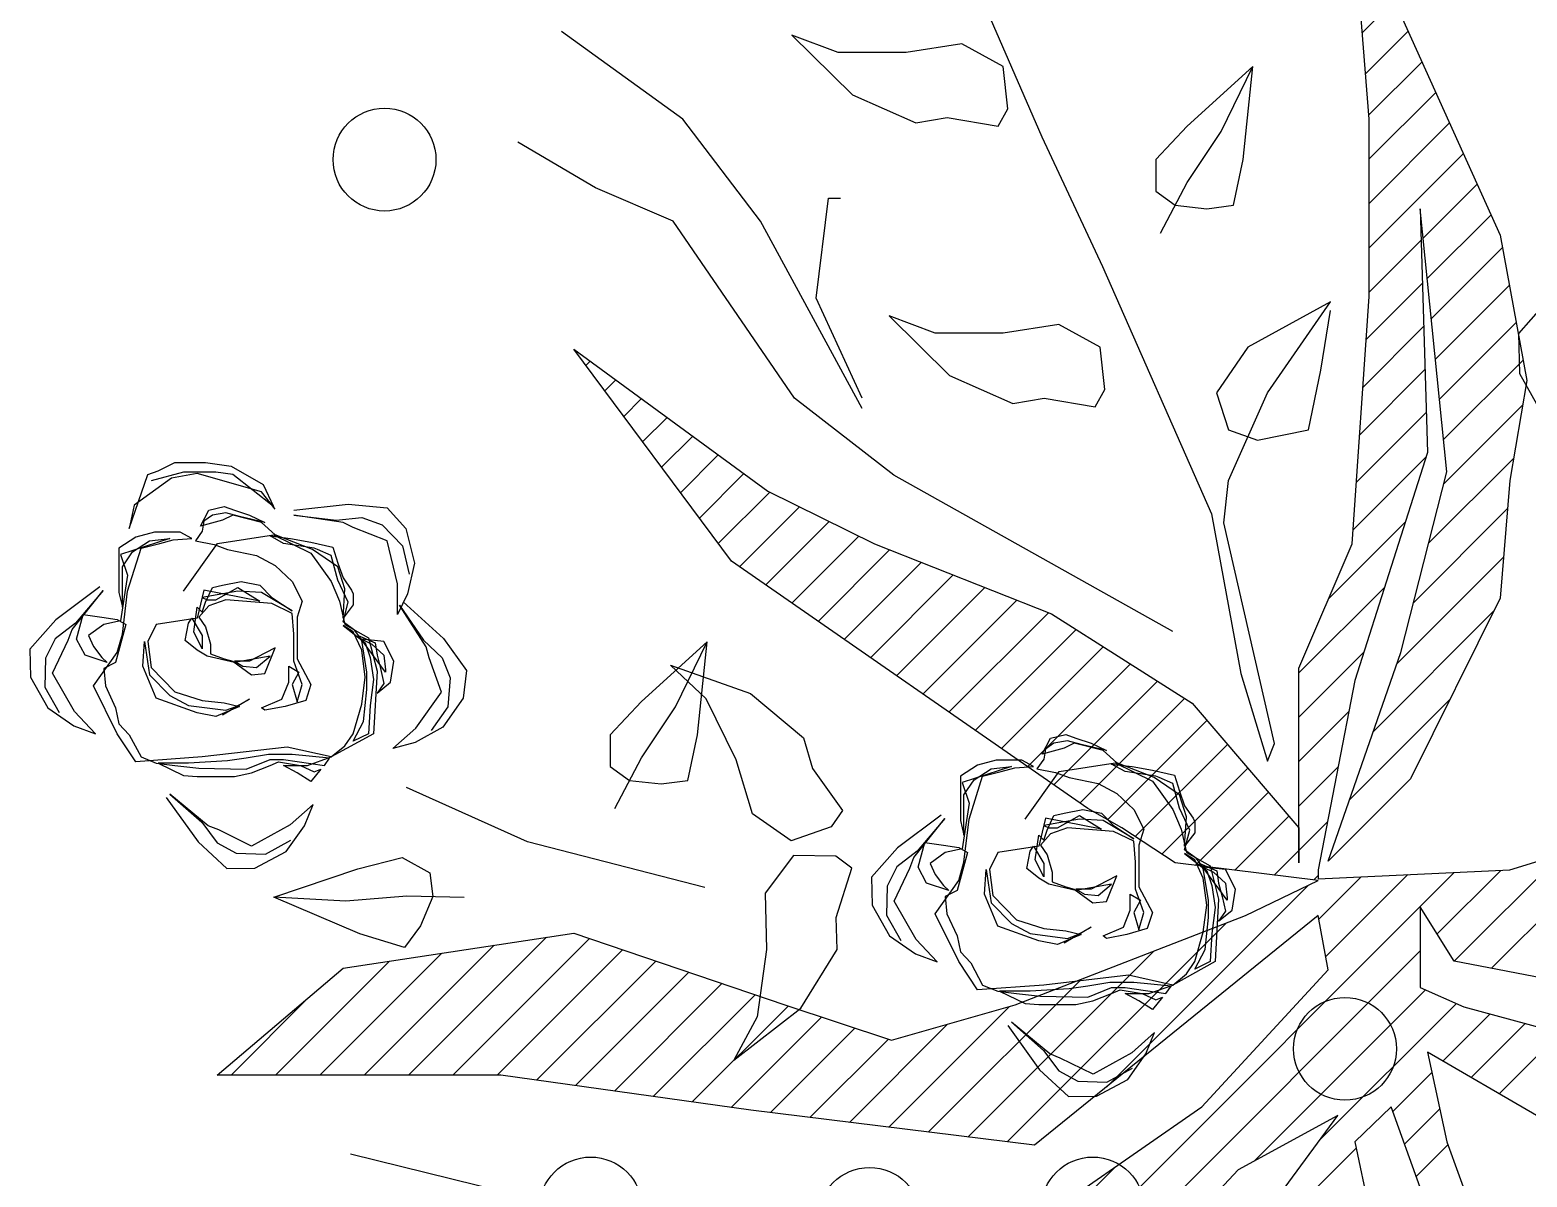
# Model space of a CAD drawing. Header units: inches. Extents: x 2744 to 7136, y -4349 to -2068.
# Drawn here: x 5523.02 to 5531.55, y -4165.97 to -4159.43 of the extents above; entities that cross this region are included whole.
import ezdxf

# ---------------------------------------------------------------- set-up
doc = ezdxf.new("R2010")
doc.units = ezdxf.units.IN
doc.header["$MEASUREMENT"] = 0
doc.layers.add('TREE', color=3, linetype='Continuous')

# ---------------------------------------------------------------- blocks, each defined once
blk = doc.blocks.new('06')
at = {"layer": 'TREE', "color": 97, "true_color": 0x446a2a}
for p, q in [((399.45407, 40.74901), (399.49671, 40.65445)), ((399.45896, 40.68783), (399.45407, 40.74901)), ((399.34221, 40.73435), (399.36458, 40.68277)), ((399.45697, 40.71275), (399.46624, 40.72202)), ((399.26112, 40.68783), (399.22617, 40.71311)), ((399.29258, 40.7121), (399.31006, 40.69491)), ((399.30586, 40.70704), (399.29258, 40.7121)), ((399.45791, 40.70091), (399.47021, 40.71321)), ((399.32544, 40.70704), (399.30586, 40.70704)), ((399.34151, 40.70957), (399.32544, 40.70704)), ((399.3534, 40.703), (399.34151, 40.70957)), ((399.3548, 40.69086), (399.3534, 40.703)), ((399.4254, 40.703), (399.40653, 40.6858)), ((399.41632, 40.68429), (399.4254, 40.703)), ((399.42261, 40.6762), (399.4254, 40.703)), ((399.45886, 40.68907), (399.47419, 40.70439)), ((399.31006, 40.69491), (399.32823, 40.68682)), ((399.45896, 40.67638), (399.47816, 40.69558)), ((399.352, 40.6858), (399.3548, 40.69086)), ((399.28349, 40.6585), (399.26112, 40.68783)), ((399.32823, 40.68682), (399.33732, 40.68833)), ((399.33732, 40.68833), (399.352, 40.6858)), ((399.40653, 40.6858), (399.39744, 40.6762)), ((399.40653, 40.66962), (399.41632, 40.68429)), ((399.45896, 40.63676), (399.45896, 40.68783)), ((399.45896, 40.66359), (399.48214, 40.68677)), ((399.23595, 40.66811), (399.21358, 40.68125)), ((399.36458, 40.68277), (399.38206, 40.64535)), ((399.39744, 40.6762), (399.39744, 40.6671)), ((399.41981, 40.66305), (399.42261, 40.6762)), ((399.45896, 40.6508), (399.48611, 40.67795)), ((399.25832, 40.6585), (399.23595, 40.66811)), ((399.39744, 40.6671), (399.40303, 40.66305)), ((399.39884, 40.65496), (399.40653, 40.66962)), ((399.4745, 40.65355), (399.49009, 40.66914)), ((399.29957, 40.63625), (399.30307, 40.66507)), ((399.30307, 40.66507), (399.30656, 40.66507)), ((399.40303, 40.66305), (399.41212, 40.66204)), ((399.41212, 40.66204), (399.41981, 40.66305)), ((399.29328, 40.60743), (399.25832, 40.6585)), ((399.31285, 40.6044), (399.28349, 40.6585)), ((399.47364, 40.66204), (399.47574, 40.59176)), ((399.48133, 40.58619), (399.47364, 40.66204)), ((399.47568, 40.64194), (399.49406, 40.66032)), ((399.45896, 40.63801), (399.47391, 40.65296)), ((399.47686, 40.63033), (399.49737, 40.65084)), ((399.38206, 40.64535), (399.41352, 40.57406)), ((399.45407, 40.56546), (399.45896, 40.63676)), ((399.45811, 40.62437), (399.47428, 40.64054)), ((399.47803, 40.61871), (399.49935, 40.64003)), ((399.31285, 40.60743), (399.29957, 40.63625)), ((399.44777, 40.63524), (399.42401, 40.62209)), ((399.4296, 40.60895), (399.44777, 40.63524)), ((399.44498, 40.61552), (399.44777, 40.63271)), ((399.32054, 40.63119), (399.33802, 40.614)), ((399.33382, 40.62614), (399.32054, 40.63119)), ((399.36948, 40.62867), (399.3534, 40.62614)), ((399.38136, 40.62209), (399.36948, 40.62867)), ((399.45717, 40.61064), (399.47465, 40.62812)), ((399.47921, 40.6071), (399.50133, 40.62922)), ((399.3534, 40.62614), (399.33382, 40.62614)), ((399.22966, 40.62159), (399.28559, 40.58063)), ((399.2751, 40.56041), (399.22966, 40.62159)), ((399.38276, 40.60996), (399.38136, 40.62209)), ((399.42401, 40.62209), (399.41492, 40.60895)), ((399.23318, 40.61686), (399.23442, 40.6181)), ((399.44148, 40.59833), (399.44498, 40.61552)), ((399.45622, 40.5969), (399.47502, 40.6157)), ((399.48039, 40.59549), (399.50331, 40.61841)), ((399.23863, 40.60952), (399.24181, 40.61269)), ((399.33802, 40.614), (399.3562, 40.60591)), ((399.24408, 40.60218), (399.24919, 40.60729)), ((399.32194, 40.58518), (399.29328, 40.60743)), ((399.3562, 40.60591), (399.36528, 40.60743)), ((399.36528, 40.60743), (399.37996, 40.6049)), ((399.37996, 40.6049), (399.38276, 40.60996)), ((399.41492, 40.60895), (399.41841, 40.59833)), ((399.41841, 40.58366), (399.4296, 40.60895)), ((399.45528, 40.58317), (399.47539, 40.60328)), ((399.48046, 40.58277), (399.50322, 40.60553)), ((399.24953, 40.59484), (399.25657, 40.60188)), ((399.41841, 40.59833), (399.4268, 40.59529)), ((399.4268, 40.59529), (399.44148, 40.59833)), ((399.25498, 40.5875), (399.26395, 40.59647)), ((399.26043, 40.58016), (399.27134, 40.59107)), ((399.45434, 40.56944), (399.47531, 40.59041)), ((399.47574, 40.59176), (399.45477, 40.52602)), ((399.47608, 40.5656), (399.5006, 40.59013)), ((399.26588, 40.57282), (399.27872, 40.58566)), ((399.40233, 40.54018), (399.32194, 40.58518)), ((399.46805, 40.53411), (399.48133, 40.58619)), ((399.28559, 40.58063), (399.31635, 40.56546)), ((399.41701, 40.57153), (399.41841, 40.58366)), ((399.27133, 40.56548), (399.28618, 40.58034)), ((399.27743, 40.55879), (399.29475, 40.57611)), ((399.41352, 40.57406), (399.42191, 40.52804)), ((399.4717, 40.54843), (399.49884, 40.57557)), ((399.28498, 40.55355), (399.30331, 40.57189)), ((399.29253, 40.54831), (399.31188, 40.56767)), ((399.4317, 40.50782), (399.41701, 40.57153)), ((399.44726, 40.54957), (399.46932, 40.57163)), ((399.30008, 40.54308), (399.32073, 40.56373)), ((399.31635, 40.56546), (399.36738, 40.54524)), ((399.43869, 40.52956), (399.45407, 40.56546)), ((399.37787, 40.48911), (399.2751, 40.56041)), ((399.30763, 40.53784), (399.32989, 40.5601)), ((399.46691, 40.53086), (399.49769, 40.56163)), ((399.31518, 40.5326), (399.33905, 40.55647)), ((399.32273, 40.52736), (399.34821, 40.55284)), ((399.43869, 40.52821), (399.46332, 40.55285)), ((399.33028, 40.52212), (399.35737, 40.5492)), ((399.49671, 40.54979), (399.47084, 40.49771)), ((399.33783, 40.51688), (399.36653, 40.54557)), ((399.36738, 40.54524), (399.40793, 40.51945)), ((399.46007, 40.51122), (399.49481, 40.54597)), ((399.34539, 40.51164), (399.37447, 40.54073)), ((399.26811, 40.53715), (399.24924, 40.51995)), ((399.25902, 40.51844), (399.26811, 40.53715)), ((399.26531, 40.51035), (399.26811, 40.53715)), ((399.35294, 40.50641), (399.38229, 40.53576)), ((399.43869, 40.51542), (399.45733, 40.53406)), ((399.44708, 40.47394), (399.46805, 40.53411)), ((399.25753, 40.53048), (399.28063, 40.52228)), ((399.26788, 40.52075), (399.25753, 40.53048)), ((399.36049, 40.50117), (399.3901, 40.53078)), ((399.43869, 40.47344), (399.43869, 40.52956)), ((399.36804, 40.49593), (399.39792, 40.52581)), ((399.42191, 40.52804), (399.4296, 40.50276)), ((399.45477, 40.52602), (399.44428, 40.47141)), ((399.27645, 40.50314), (399.26788, 40.52075)), ((399.28063, 40.52228), (399.29586, 40.50948)), ((399.37559, 40.49069), (399.40574, 40.52084)), ((399.45323, 40.49159), (399.48219, 40.52056)), ((399.24924, 40.51995), (399.24015, 40.51035)), ((399.24924, 40.50377), (399.25902, 40.51844)), ((399.40793, 40.51945), (399.43869, 40.48355)), ((399.43869, 40.50263), (399.45303, 40.51697)), ((399.24015, 40.51035), (399.24015, 40.50125)), ((399.26252, 40.4972), (399.26531, 40.51035)), ((399.29586, 40.50948), (399.29847, 40.50064)), ((399.4296, 40.50276), (399.4317, 40.50782)), ((399.24155, 40.48911), (399.24924, 40.50377)), ((399.2812, 40.48758), (399.27645, 40.50314)), ((399.24015, 40.50125), (399.24574, 40.4972)), ((399.29847, 40.50064), (399.30716, 40.48854)), ((399.43869, 40.48984), (399.44999, 40.50114)), ((399.24574, 40.4972), (399.25483, 40.49619)), ((399.25483, 40.49619), (399.26252, 40.4972)), ((399.47084, 40.49771), (399.44708, 40.47394)), ((399.40879, 40.47273), (399.42988, 40.49383)), ((399.29231, 40.47977), (399.2812, 40.48758)), ((399.30716, 40.48854), (399.30384, 40.48382)), ((399.42018, 40.47133), (399.43578, 40.48694)), ((399.30384, 40.48382), (399.29231, 40.47977)), ((399.43869, 40.47705), (399.44695, 40.48531)), ((399.43869, 40.48355), (399.43869, 40.47344)), ((399.49421, 40.44305), (399.5331, 40.48194)), ((399.49951, 40.47141), (399.54145, 40.48456)), ((399.26741, 40.46636), (399.21638, 40.4795)), ((399.43157, 40.46994), (399.43869, 40.47705)), ((399.29298, 40.4756), (399.28487, 40.4647)), ((399.30519, 40.47535), (399.29298, 40.4756)), ((399.30983, 40.4719), (399.30519, 40.47535)), ((399.44428, 40.46838), (399.40303, 40.47344)), ((399.48348, 40.44511), (399.51448, 40.47611)), ((399.30535, 40.45769), (399.30983, 40.4719)), ((399.31794, 40.30515), (399.48347, 40.47068)), ((399.42331, 40.45827), (399.44428, 40.46838)), ((399.44296, 40.46854), (399.44428, 40.46985)), ((399.44428, 40.46889), (399.49951, 40.47141)), ((399.44428, 40.47141), (399.44428, 40.46889)), ((399.44446, 40.45725), (399.45667, 40.46945)), ((399.4464, 40.44639), (399.47007, 40.47007)), ((399.47854, 40.45295), (399.49687, 40.47129)), ((399.28487, 40.4647), (399.28521, 40.44843)), ((399.38334, 40.40892), (399.44143, 40.46701)), ((399.47364, 40.46079), (399.47364, 40.43754)), ((399.48343, 40.44512), (399.47364, 40.46079)), ((399.30563, 40.44848), (399.30535, 40.45769)), ((399.35463, 40.393), (399.41774, 40.45611)), ((399.44428, 40.45827), (399.36249, 40.39203)), ((399.44708, 40.44259), (399.44428, 40.45827)), ((399.16325, 40.4431), (399.22966, 40.45321)), ((399.18205, 40.41225), (399.22181, 40.45201)), ((399.19484, 40.41225), (399.23423, 40.45165)), ((399.22966, 40.45321), (399.29048, 40.43248)), ((399.15647, 40.41225), (399.19163, 40.44742)), ((399.16926, 40.41225), (399.20672, 40.44972)), ((399.20763, 40.41225), (399.24377, 40.4484)), ((399.28521, 40.44843), (399.28258, 40.42903)), ((399.29517, 40.43156), (399.30563, 40.44848)), ((399.33501, 40.30943), (399.47364, 40.44806)), ((399.34325, 40.39441), (399.39683, 40.44799)), ((399.1269, 40.41225), (399.16325, 40.4431)), ((399.14368, 40.41225), (399.17655, 40.44512)), ((399.21897, 40.41081), (399.25331, 40.44515)), ((399.41072, 40.40315), (399.44708, 40.44259)), ((399.53865, 40.4345), (399.48343, 40.44512)), ((399.23019, 40.40923), (399.26285, 40.4419)), ((399.2414, 40.40766), (399.27239, 40.43865)), ((399.33187, 40.39581), (399.37592, 40.43987)), ((399.13089, 40.41225), (399.15325, 40.43461)), ((399.25261, 40.40608), (399.28193, 40.4354)), ((399.42587, 40.3875), (399.47521, 40.43684)), ((399.47364, 40.43754), (399.48622, 40.43197)), ((399.26383, 40.40451), (399.29147, 40.43215)), ((399.27579, 40.41655), (399.29517, 40.43156)), ((399.29048, 40.43248), (399.32124, 40.42237)), ((399.32049, 40.39722), (399.35529, 40.43202)), ((399.44453, 40.39337), (399.48408, 40.43292)), ((399.4802, 40.41625), (399.49384, 40.42989)), ((399.48622, 40.43197), (399.52327, 40.42186)), ((399.27504, 40.40293), (399.3011, 40.42899)), ((399.28258, 40.42903), (399.27579, 40.41655)), ((399.28634, 40.40144), (399.31072, 40.42582)), ((399.30911, 40.39863), (399.33744, 40.42696)), ((399.4883, 40.41156), (399.50389, 40.42715)), ((399.29772, 40.40004), (399.32035, 40.42266)), ((399.4964, 40.40687), (399.51394, 40.42441)), ((399.47574, 40.41883), (399.48133, 40.39304)), ((399.5072, 40.40062), (399.47574, 40.41883)), ((399.20869, 40.41225), (399.1269, 40.41225)), ((399.28069, 40.40214), (399.20869, 40.41225)), ((399.46574, 40.40179), (399.47699, 40.41304)), ((399.36249, 40.39203), (399.28069, 40.40214)), ((399.37367, 40.37736), (399.41072, 40.40315)), ((399.44987, 40.40062), (399.42121, 40.38495)), ((399.42121, 40.36169), (399.44987, 40.40062)), ((399.46525, 40.40315), (399.45477, 40.39304)), ((399.47364, 40.37989), (399.46525, 40.40315)), ((399.46913, 40.39239), (399.47927, 40.40253)), ((399.41779, 40.35384), (399.45516, 40.39121)), ((399.45477, 40.39304), (399.46036, 40.36675)), ((399.47252, 40.38299), (399.48166, 40.39213)), ((399.48133, 40.39304), (399.48902, 40.3718)), ((399.21638, 40.37686), (399.16535, 40.3895)), ((399.30232, 40.30231), (399.38583, 40.38583)), ((399.42121, 40.38495), (399.38695, 40.34854))]:
    blk.add_line(p, q, dxfattribs=at)
at = {"layer": 'TREE', "color": 30, "true_color": 0xef731a}
for p, q in [((399.49671, 40.65445), (399.5044, 40.61249)), ((399.51269, 40.6382), (399.502, 40.62609)), ((399.502, 40.62609), (399.50227, 40.61456)), ((399.5044, 40.61249), (399.49951, 40.58366)), ((399.50227, 40.61456), (399.50941, 40.60184)), ((399.10152, 40.56981), (399.1069, 40.58538)), ((399.1069, 40.58538), (399.10984, 40.58645)), ((399.11718, 40.58609), (399.10788, 40.58361)), ((399.10984, 40.58645), (399.11473, 40.58892)), ((399.12109, 40.58574), (399.11375, 40.58432)), ((399.11473, 40.58892), (399.12354, 40.58892)), ((399.12648, 40.58609), (399.11718, 40.58609)), ((399.13969, 40.58043), (399.12109, 40.58574)), ((399.12354, 40.58892), (399.13088, 40.58786)), ((399.13137, 40.58538), (399.12648, 40.58609)), ((399.13088, 40.58786), (399.14018, 40.58255)), ((399.14312, 40.57618), (399.13137, 40.58538)), ((399.11375, 40.58432), (399.10299, 40.57654)), ((399.14018, 40.58255), (399.14312, 40.57618)), ((399.49951, 40.58366), (399.49671, 40.54979)), ((399.10299, 40.57654), (399.10152, 40.56981)), ((399.14361, 40.57547), (399.13969, 40.58043)), ((399.14899, 40.57512), (399.16465, 40.57689)), ((399.16465, 40.57689), (399.1759, 40.57583)), ((399.12207, 40.57052), (399.12452, 40.57512)), ((399.12844, 40.57229), (399.12207, 40.57052)), ((399.12305, 40.57193), (399.12256, 40.5691)), ((399.1255, 40.5737), (399.12305, 40.57193)), ((399.12452, 40.57512), (399.12892, 40.57618)), ((399.12941, 40.57441), (399.1255, 40.5737)), ((399.13137, 40.5737), (399.12844, 40.57229)), ((399.12892, 40.57618), (399.13186, 40.57512)), ((399.13333, 40.57335), (399.12941, 40.57441)), ((399.13969, 40.57158), (399.13137, 40.5737)), ((399.13186, 40.57512), (399.13626, 40.5737)), ((399.14067, 40.57158), (399.13333, 40.57335)), ((399.13626, 40.5737), (399.14067, 40.57158)), ((399.14899, 40.5737), (399.16122, 40.57229)), ((399.16318, 40.57158), (399.14899, 40.5737)), ((399.16122, 40.57229), (399.16856, 40.573)), ((399.16856, 40.573), (399.17443, 40.57087)), ((399.1759, 40.57583), (399.18129, 40.56981)), ((399.10886, 40.56875), (399.10348, 40.56733)), ((399.1162, 40.56875), (399.10886, 40.56875)), ((399.11963, 40.56698), (399.1162, 40.56875)), ((399.12256, 40.5691), (399.12061, 40.56627)), ((399.12697, 40.56556), (399.14312, 40.56804)), ((399.14361, 40.56804), (399.13969, 40.57158)), ((399.14214, 40.56769), (399.14801, 40.56698)), ((399.14605, 40.56556), (399.14214, 40.56769)), ((399.14312, 40.56804), (399.15388, 40.56273)), ((399.15437, 40.56379), (399.14361, 40.56804)), ((399.16612, 40.57016), (399.16318, 40.57158)), ((399.1759, 40.56627), (399.16612, 40.57016)), ((399.17443, 40.57087), (399.18031, 40.56486)), ((399.18129, 40.56981), (399.18373, 40.5599)), ((399.10348, 40.56733), (399.09858, 40.56415)), ((399.09858, 40.56415), (399.09858, 40.5599)), ((399.11327, 40.56698), (399.09907, 40.56238)), ((399.10103, 40.55176), (399.10495, 40.56415)), ((399.1025, 40.56309), (399.10739, 40.56627)), ((399.10495, 40.56415), (399.11033, 40.56556)), ((399.10739, 40.56627), (399.11327, 40.56698)), ((399.11033, 40.56556), (399.11424, 40.56662)), ((399.11424, 40.56662), (399.11963, 40.56698)), ((399.11718, 40.55176), (399.12697, 40.56556)), ((399.12061, 40.56627), (399.12599, 40.56521)), ((399.12599, 40.56521), (399.1299, 40.56379)), ((399.1299, 40.56379), (399.13822, 40.56202)), ((399.15486, 40.56415), (399.14605, 40.56556)), ((399.14801, 40.56698), (399.15388, 40.56592)), ((399.15388, 40.56592), (399.16024, 40.5645)), ((399.16171, 40.55884), (399.15437, 40.56379)), ((399.15584, 40.56379), (399.15486, 40.56415)), ((399.15975, 40.56202), (399.15584, 40.56379)), ((399.16024, 40.5645), (399.16171, 40.5599)), ((399.17884, 40.55388), (399.1759, 40.56627)), ((399.18031, 40.56486), (399.18226, 40.55671)), ((399.09858, 40.5599), (399.09858, 40.55141)), ((399.09907, 40.56238), (399.10103, 40.55636)), ((399.09956, 40.55884), (399.1025, 40.56309)), ((399.13822, 40.56202), (399.14361, 40.55919)), ((399.14361, 40.55919), (399.1485, 40.55459)), ((399.15388, 40.56273), (399.15975, 40.55459)), ((399.16171, 40.55494), (399.15975, 40.56202)), ((399.16171, 40.5599), (399.16318, 40.55565)), ((399.18373, 40.5599), (399.18177, 40.55105)), ((399.10103, 40.55636), (399.09907, 40.54326)), ((399.09956, 40.54716), (399.09956, 40.55884)), ((399.16367, 40.55247), (399.16171, 40.55884)), ((399.16465, 40.54857), (399.16171, 40.55494)), ((399.16318, 40.55565), (399.16563, 40.55211)), ((399.09304, 40.55299), (399.08041, 40.54356)), ((399.08511, 40.5407), (399.09401, 40.55195)), ((399.09401, 40.55195), (399.08606, 40.54255)), ((399.09858, 40.55141), (399.09956, 40.54716)), ((399.09956, 40.53937), (399.10103, 40.55176)), ((399.12305, 40.55211), (399.12109, 40.54397)), ((399.13284, 40.55176), (399.12256, 40.54999)), ((399.1392, 40.54893), (399.12305, 40.55211)), ((399.12354, 40.54857), (399.1255, 40.55282)), ((399.1255, 40.55282), (399.12844, 40.55353)), ((399.12648, 40.54928), (399.13284, 40.55282)), ((399.12844, 40.55353), (399.13382, 40.55459)), ((399.13284, 40.55282), (399.1392, 40.54893)), ((399.13969, 40.55141), (399.13284, 40.55176)), ((399.13382, 40.55459), (399.1392, 40.55353)), ((399.1392, 40.55353), (399.14263, 40.54999)), ((399.1485, 40.5461), (399.13969, 40.55141)), ((399.1485, 40.55459), (399.15143, 40.54893)), ((399.15975, 40.55459), (399.1622, 40.54893)), ((399.16318, 40.54397), (399.16367, 40.55247)), ((399.16563, 40.55211), (399.16612, 40.55105)), ((399.16612, 40.55105), (399.16612, 40.54787)), ((399.17884, 40.54503), (399.17884, 40.55388)), ((399.18177, 40.55105), (399.17884, 40.54503)), ((399.12012, 40.54008), (399.12109, 40.54716)), ((399.12109, 40.54716), (399.12256, 40.54574)), ((399.12452, 40.54751), (399.12158, 40.54433)), ((399.12256, 40.54999), (399.12403, 40.54928)), ((399.12256, 40.54574), (399.12354, 40.54857)), ((399.12403, 40.54928), (399.12648, 40.54928)), ((399.12941, 40.54928), (399.12452, 40.54751)), ((399.14263, 40.54822), (399.12941, 40.54928)), ((399.14263, 40.54999), (399.1485, 40.5461)), ((399.1485, 40.54539), (399.14263, 40.54822)), ((399.15143, 40.54893), (399.14997, 40.54433)), ((399.1622, 40.54893), (399.16367, 40.5422)), ((399.16318, 40.54291), (399.16465, 40.54857)), ((399.16612, 40.54787), (399.16318, 40.54397)), ((399.17941, 40.54779), (399.18641, 40.53766)), ((399.18717, 40.53572), (399.17941, 40.54779)), ((399.18048, 40.54872), (399.19213, 40.53812)), ((399.08041, 40.54356), (399.07293, 40.53509)), ((399.08606, 40.54255), (399.08022, 40.53805)), ((399.08635, 40.53796), (399.08831, 40.54503)), ((399.08831, 40.54503), (399.09369, 40.54433)), ((399.09418, 40.5422), (399.08978, 40.53902)), ((399.09369, 40.54433), (399.0981, 40.54362)), ((399.09907, 40.54326), (399.09418, 40.5422)), ((399.10054, 40.5422), (399.09761, 40.53123)), ((399.0981, 40.54362), (399.10054, 40.5422)), ((399.10935, 40.5422), (399.1069, 40.53725)), ((399.12109, 40.54397), (399.10935, 40.5422)), ((399.11767, 40.5376), (399.11865, 40.54256)), ((399.11865, 40.54256), (399.11963, 40.54397)), ((399.11963, 40.54397), (399.12256, 40.53902)), ((399.12158, 40.54433), (399.12354, 40.54149)), ((399.14899, 40.53937), (399.1485, 40.54539)), ((399.14997, 40.54433), (399.14997, 40.53229)), ((399.1666, 40.54043), (399.16318, 40.54291)), ((399.16318, 40.54185), (399.16954, 40.53689)), ((399.16612, 40.54008), (399.16318, 40.54185)), ((399.16367, 40.5422), (399.17052, 40.53831)), ((399.08022, 40.53805), (399.07739, 40.53248)), ((399.07946, 40.52812), (399.08394, 40.53765)), ((399.08394, 40.53765), (399.08511, 40.5407)), ((399.0888, 40.53335), (399.08635, 40.53796)), ((399.08978, 40.53902), (399.09124, 40.53583)), ((399.0981, 40.53406), (399.09956, 40.53937)), ((399.12109, 40.53477), (399.11767, 40.5376)), ((399.12256, 40.53512), (399.12012, 40.54008)), ((399.12256, 40.53902), (399.12256, 40.53512)), ((399.12354, 40.54149), (399.12501, 40.53654)), ((399.14899, 40.53158), (399.14899, 40.53937)), ((399.16856, 40.53477), (399.16612, 40.54008)), ((399.17541, 40.5284), (399.1666, 40.54043)), ((399.16758, 40.53902), (399.17248, 40.53689)), ((399.16856, 40.5376), (399.16758, 40.53902)), ((399.16856, 40.53796), (399.1715, 40.53654)), ((399.17492, 40.53725), (399.16856, 40.53796)), ((399.17003, 40.5284), (399.16856, 40.5376)), ((399.17052, 40.53831), (399.17297, 40.52875)), ((399.18641, 40.53766), (399.19178, 40.53261)), ((399.19213, 40.53812), (399.19875, 40.52895)), ((399.07293, 40.53509), (399.07312, 40.52702)), ((399.09516, 40.53123), (399.0888, 40.53335)), ((399.09124, 40.53583), (399.09369, 40.53265)), ((399.09124, 40.52451), (399.0981, 40.53406)), ((399.10544, 40.53017), (399.10592, 40.53725)), ((399.10592, 40.53725), (399.10739, 40.52769)), ((399.1069, 40.53725), (399.10788, 40.52981)), ((399.12403, 40.533), (399.12109, 40.53477)), ((399.12501, 40.53654), (399.12501, 40.53371)), ((399.12501, 40.53371), (399.12892, 40.53229)), ((399.14361, 40.53548), (399.13822, 40.53265)), ((399.14067, 40.52804), (399.14361, 40.53548)), ((399.16954, 40.52698), (399.16856, 40.53477)), ((399.16954, 40.53689), (399.17101, 40.53265)), ((399.1715, 40.53654), (399.17492, 40.53335)), ((399.17248, 40.53689), (399.17297, 40.53335)), ((399.17297, 40.53335), (399.17395, 40.52946)), ((399.17786, 40.53158), (399.17492, 40.53725)), ((399.17492, 40.53335), (399.17541, 40.52911)), ((399.18804, 40.53258), (399.18717, 40.53572)), ((399.07739, 40.53248), (399.07722, 40.52407)), ((399.09369, 40.53265), (399.09516, 40.53123)), ((399.09761, 40.53123), (399.09418, 40.52946)), ((399.09418, 40.52946), (399.09467, 40.52451)), ((399.10935, 40.52097), (399.10544, 40.53017)), ((399.10788, 40.52981), (399.11473, 40.52274)), ((399.13186, 40.53123), (399.12403, 40.533)), ((399.12892, 40.53229), (399.13137, 40.53158)), ((399.13137, 40.53158), (399.13675, 40.52769)), ((399.14214, 40.533), (399.13186, 40.53123)), ((399.13186, 40.53158), (399.13431, 40.53017)), ((399.13626, 40.53158), (399.13186, 40.53158)), ((399.13431, 40.53017), (399.13822, 40.52981)), ((399.13822, 40.53265), (399.13626, 40.53158)), ((399.13822, 40.52981), (399.14214, 40.533)), ((399.14752, 40.53017), (399.15046, 40.5284)), ((399.14752, 40.52557), (399.14752, 40.53017)), ((399.15143, 40.52486), (399.14899, 40.53158)), ((399.14997, 40.53229), (399.15388, 40.52486)), ((399.17101, 40.53265), (399.17199, 40.52627)), ((399.17395, 40.52946), (399.17492, 40.52521)), ((399.17541, 40.52911), (399.17541, 40.5284)), ((399.17688, 40.52557), (399.17786, 40.53158)), ((399.19157, 40.52265), (399.18804, 40.53258)), ((399.19178, 40.53261), (399.19406, 40.52679)), ((399.19875, 40.52895), (399.19778, 40.52094)), ((399.07312, 40.52702), (399.07811, 40.51812)), ((399.0858, 40.51707), (399.07946, 40.52812)), ((399.0981, 40.5107), (399.09124, 40.52451)), ((399.09467, 40.52451), (399.09761, 40.51813)), ((399.10739, 40.52769), (399.11327, 40.52167)), ((399.13675, 40.52769), (399.14067, 40.52804)), ((399.14556, 40.52061), (399.14752, 40.52557)), ((399.15046, 40.5284), (399.1485, 40.52486)), ((399.1485, 40.52486), (399.14997, 40.5199)), ((399.14997, 40.5199), (399.15143, 40.52486)), ((399.15388, 40.52486), (399.15241, 40.52026)), ((399.16856, 40.5192), (399.16954, 40.52698)), ((399.17003, 40.52344), (399.17003, 40.5284)), ((399.17199, 40.52627), (399.17101, 40.51884)), ((399.17297, 40.52875), (399.17199, 40.5107)), ((399.17297, 40.52238), (399.17688, 40.52557)), ((399.17492, 40.52521), (399.17297, 40.52238)), ((399.19406, 40.52679), (399.19341, 40.51841)), ((399.07722, 40.52407), (399.08136, 40.5168)), ((399.12109, 40.51672), (399.10935, 40.52097)), ((399.11327, 40.52167), (399.11865, 40.51884)), ((399.11473, 40.52274), (399.12256, 40.52026)), ((399.12256, 40.52026), (399.12892, 40.51955)), ((399.13626, 40.52061), (399.12844, 40.51601)), ((399.13235, 40.51849), (399.13626, 40.52061)), ((399.13969, 40.51813), (399.14556, 40.52061)), ((399.15241, 40.52026), (399.14654, 40.51849)), ((399.16905, 40.51424), (399.17003, 40.52344)), ((399.18419, 40.51228), (399.19157, 40.52265)), ((399.19778, 40.52094), (399.19194, 40.51256)), ((399.07811, 40.51812), (399.08559, 40.513)), ((399.09185, 40.51062), (399.0858, 40.51707)), ((399.09761, 40.51813), (399.09858, 40.51353)), ((399.11865, 40.51884), (399.12941, 40.51743)), ((399.12648, 40.51566), (399.12109, 40.51672)), ((399.13333, 40.51849), (399.12648, 40.51566)), ((399.12892, 40.51955), (399.13333, 40.51849)), ((399.12941, 40.51743), (399.13235, 40.51849)), ((399.14067, 40.51743), (399.13969, 40.51813)), ((399.14654, 40.51849), (399.14067, 40.51743)), ((399.16612, 40.5107), (399.16856, 40.5192)), ((399.17101, 40.51884), (399.17052, 40.5107)), ((399.19341, 40.51841), (399.18858, 40.51157)), ((399.08559, 40.513), (399.09185, 40.51062)), ((399.09858, 40.51353), (399.10152, 40.51035)), ((399.16612, 40.50858), (399.16905, 40.51424)), ((399.17754, 40.50644), (399.18419, 40.51228)), ((399.19194, 40.51256), (399.184, 40.5082)), ((399.38356, 40.48587), (399.41218, 40.51449)), ((399.10348, 40.50256), (399.0981, 40.5107)), ((399.10152, 40.51035), (399.10495, 40.50398)), ((399.17199, 40.5107), (399.15975, 40.50398)), ((399.16367, 40.50716), (399.16612, 40.5107)), ((399.17052, 40.5107), (399.16612, 40.50858)), ((399.184, 40.5082), (399.17754, 40.50644)), ((399.36465, 40.50479), (399.3671, 40.50939)), ((399.36808, 40.50797), (399.36563, 40.5062)), ((399.3671, 40.50939), (399.3715, 40.51045)), ((399.37199, 40.50868), (399.36808, 40.50797)), ((399.37395, 40.50797), (399.37102, 40.50656)), ((399.3715, 40.51045), (399.37444, 40.50939)), ((399.37591, 40.50762), (399.37199, 40.50868)), ((399.38227, 40.50585), (399.37395, 40.50797)), ((399.37444, 40.50939), (399.37885, 40.50797)), ((399.38325, 40.50585), (399.37591, 40.50762)), ((399.37885, 40.50797), (399.38325, 40.50585)), ((399.3915, 40.48102), (399.41808, 40.5076)), ((399.12256, 40.50398), (399.10348, 40.50256)), ((399.10495, 40.50398), (399.10935, 40.50221)), ((399.1299, 40.50291), (399.11865, 40.50221)), ((399.14703, 40.50681), (399.12256, 40.50398)), ((399.13529, 40.50362), (399.1299, 40.50291)), ((399.14165, 40.50468), (399.13529, 40.50362)), ((399.13529, 40.50044), (399.14214, 40.50327)), ((399.1485, 40.50468), (399.14165, 40.50468)), ((399.14214, 40.50327), (399.14605, 40.50327)), ((399.14605, 40.50327), (399.1578, 40.5015)), ((399.15975, 40.50398), (399.14703, 40.50681)), ((399.15926, 40.50362), (399.1485, 40.50468)), ((399.1529, 40.5015), (399.15975, 40.50398)), ((399.1578, 40.5015), (399.15926, 40.50362)), ((399.15975, 40.50398), (399.16367, 40.50716)), ((399.35144, 40.50302), (399.34606, 40.5016)), ((399.35878, 40.50302), (399.35144, 40.50302)), ((399.36221, 40.50125), (399.35878, 40.50302)), ((399.36514, 40.50337), (399.36319, 40.50054)), ((399.37102, 40.50656), (399.36465, 40.50479)), ((399.36563, 40.5062), (399.36514, 40.50337)), ((399.38619, 40.50231), (399.38227, 40.50585)), ((399.10935, 40.50221), (399.11473, 40.5015)), ((399.10984, 40.50221), (399.11718, 40.49867)), ((399.11865, 40.50221), (399.10984, 40.50221)), ((399.11473, 40.5015), (399.12158, 40.50079)), ((399.11718, 40.49867), (399.12109, 40.49831)), ((399.12158, 40.50079), (399.13529, 40.50044)), ((399.13186, 40.49831), (399.13675, 40.49938)), ((399.13675, 40.49938), (399.14214, 40.5015)), ((399.14214, 40.5015), (399.14458, 40.50256)), ((399.14458, 40.50256), (399.15095, 40.5015)), ((399.14605, 40.5015), (399.1529, 40.5015)), ((399.14997, 40.49938), (399.14605, 40.5015)), ((399.15388, 40.4969), (399.14997, 40.49938)), ((399.15095, 40.5015), (399.15486, 40.49973)), ((399.15682, 40.50044), (399.15388, 40.4969)), ((399.15486, 40.49973), (399.15682, 40.50044)), ((399.34606, 40.5016), (399.34116, 40.49841)), ((399.35585, 40.50125), (399.34165, 40.49664)), ((399.34508, 40.49735), (399.34997, 40.50054)), ((399.34753, 40.49841), (399.35291, 40.49983)), ((399.34997, 40.50054), (399.35585, 40.50125)), ((399.35291, 40.49983), (399.35682, 40.50089)), ((399.35682, 40.50089), (399.36221, 40.50125)), ((399.35976, 40.48603), (399.36955, 40.49983)), ((399.36319, 40.50054), (399.36857, 40.49948)), ((399.36857, 40.49948), (399.37248, 40.49806)), ((399.36955, 40.49983), (399.3857, 40.50231)), ((399.38472, 40.50195), (399.39059, 40.50125)), ((399.38863, 40.49983), (399.38472, 40.50195)), ((399.3857, 40.50231), (399.39646, 40.497)), ((399.39695, 40.49806), (399.38619, 40.50231)), ((399.39744, 40.49841), (399.38863, 40.49983)), ((399.39059, 40.50125), (399.39646, 40.50018)), ((399.39646, 40.50018), (399.40282, 40.49877)), ((399.39921, 40.47595), (399.42398, 40.50071)), ((399.40282, 40.49877), (399.40429, 40.49417)), ((399.12109, 40.49831), (399.1255, 40.49831)), ((399.1255, 40.49831), (399.13186, 40.49831)), ((399.21638, 40.4795), (399.18143, 40.49518)), ((399.34116, 40.49841), (399.34116, 40.49417)), ((399.34165, 40.49664), (399.34361, 40.49063)), ((399.34214, 40.49311), (399.34508, 40.49735)), ((399.34361, 40.48603), (399.34753, 40.49841)), ((399.37248, 40.49806), (399.3808, 40.49629)), ((399.3808, 40.49629), (399.38619, 40.49346)), ((399.39646, 40.497), (399.40233, 40.48886)), ((399.40429, 40.49311), (399.39695, 40.49806)), ((399.39842, 40.49806), (399.39744, 40.49841)), ((399.40233, 40.49629), (399.39842, 40.49806)), ((399.40429, 40.48921), (399.40233, 40.49629)), ((399.11219, 40.49232), (399.12137, 40.47951)), ((399.11324, 40.49327), (399.12249, 40.48514)), ((399.12433, 40.48416), (399.11324, 40.49327)), ((399.15452, 40.49032), (399.14796, 40.48439)), ((399.15202, 40.48411), (399.15452, 40.49032)), ((399.34116, 40.49417), (399.34116, 40.48567)), ((399.34361, 40.49063), (399.34165, 40.47753)), ((399.34214, 40.48142), (399.34214, 40.49311)), ((399.38619, 40.49346), (399.39108, 40.48886)), ((399.40429, 40.49417), (399.40576, 40.48992)), ((399.40625, 40.48673), (399.40429, 40.49311)), ((399.33562, 40.48725), (399.32299, 40.47783)), ((399.32769, 40.47496), (399.33659, 40.48622)), ((399.33659, 40.48622), (399.32864, 40.47682)), ((399.34116, 40.48567), (399.34214, 40.48142)), ((399.34214, 40.47364), (399.34361, 40.48603)), ((399.36563, 40.48638), (399.36368, 40.47824)), ((399.37542, 40.48603), (399.36514, 40.48426)), ((399.38178, 40.48319), (399.36563, 40.48638)), ((399.36612, 40.48284), (399.36808, 40.48709)), ((399.36808, 40.48709), (399.37102, 40.4878)), ((399.36906, 40.48355), (399.37542, 40.48709)), ((399.37102, 40.4878), (399.3764, 40.48886)), ((399.37542, 40.48709), (399.38178, 40.48319)), ((399.38227, 40.48567), (399.37542, 40.48603)), ((399.3764, 40.48886), (399.38178, 40.4878)), ((399.38765, 40.48355), (399.37787, 40.48911)), ((399.38178, 40.4878), (399.38521, 40.48426)), ((399.39108, 40.48036), (399.38227, 40.48567)), ((399.39108, 40.48886), (399.39402, 40.48319)), ((399.40233, 40.48886), (399.40478, 40.48319)), ((399.40723, 40.48284), (399.40429, 40.48921)), ((399.40576, 40.48992), (399.40821, 40.48638)), ((399.40576, 40.47824), (399.40625, 40.48673)), ((399.40821, 40.48638), (399.4087, 40.48532)), ((399.12249, 40.48514), (399.12688, 40.47921)), ((399.12734, 40.48293), (399.12433, 40.48416)), ((399.13679, 40.47827), (399.12734, 40.48293)), ((399.14796, 40.48439), (399.13679, 40.47827)), ((399.14677, 40.47673), (399.15202, 40.48411)), ((399.3627, 40.47435), (399.36368, 40.48142)), ((399.36368, 40.48142), (399.36514, 40.48001)), ((399.3671, 40.48178), (399.36416, 40.47859)), ((399.36514, 40.48426), (399.36661, 40.48355)), ((399.36514, 40.48001), (399.36612, 40.48284)), ((399.36661, 40.48355), (399.36906, 40.48355)), ((399.37199, 40.48355), (399.3671, 40.48178)), ((399.38521, 40.48249), (399.37199, 40.48355)), ((399.38521, 40.48426), (399.39108, 40.48036)), ((399.39108, 40.47966), (399.38521, 40.48249)), ((399.40303, 40.47344), (399.38765, 40.48355)), ((399.39402, 40.48319), (399.39255, 40.47859)), ((399.40478, 40.48319), (399.40625, 40.47647)), ((399.40576, 40.47718), (399.40723, 40.48284)), ((399.4087, 40.48213), (399.40576, 40.47824)), ((399.4087, 40.48532), (399.4087, 40.48213)), ((399.12137, 40.47951), (399.1297, 40.47187)), ((399.12688, 40.47921), (399.13239, 40.47628)), ((399.14079, 40.47595), (399.14815, 40.47995)), ((399.32299, 40.47783), (399.31551, 40.46936)), ((399.32893, 40.47222), (399.33089, 40.4793)), ((399.33089, 40.4793), (399.33627, 40.47859)), ((399.33627, 40.47859), (399.34068, 40.47789)), ((399.34165, 40.47753), (399.33676, 40.47647)), ((399.34068, 40.47789), (399.34312, 40.47647)), ((399.36368, 40.47824), (399.35193, 40.47647)), ((399.36123, 40.47682), (399.36221, 40.47824)), ((399.36221, 40.47824), (399.36514, 40.47328)), ((399.36416, 40.47859), (399.36612, 40.47576)), ((399.39157, 40.47364), (399.39108, 40.47966)), ((399.39255, 40.47859), (399.39255, 40.46656)), ((399.40919, 40.4747), (399.40576, 40.47718)), ((399.13239, 40.47628), (399.14079, 40.47595)), ((399.13777, 40.4719), (399.14677, 40.47673)), ((399.16741, 40.47171), (399.18022, 40.47501)), ((399.18022, 40.47501), (399.18818, 40.47061)), ((399.32864, 40.47682), (399.3228, 40.47231)), ((399.32652, 40.47192), (399.32769, 40.47496)), ((399.33676, 40.47647), (399.33236, 40.47328)), ((399.33236, 40.47328), (399.33382, 40.4701)), ((399.34312, 40.47647), (399.34019, 40.4655)), ((399.34068, 40.46833), (399.34214, 40.47364)), ((399.35193, 40.47647), (399.34948, 40.47151)), ((399.36025, 40.47187), (399.36123, 40.47682)), ((399.36514, 40.46939), (399.3627, 40.47435)), ((399.36514, 40.47328), (399.36514, 40.46939)), ((399.36612, 40.47576), (399.36759, 40.47081)), ((399.39157, 40.46585), (399.39157, 40.47364)), ((399.40576, 40.47612), (399.41212, 40.47116)), ((399.4087, 40.47435), (399.40576, 40.47612)), ((399.40625, 40.47647), (399.4131, 40.47258)), ((399.41114, 40.46904), (399.4087, 40.47435)), ((399.41799, 40.46267), (399.40919, 40.4747)), ((399.41016, 40.47328), (399.41506, 40.47116)), ((399.41114, 40.47187), (399.41016, 40.47328)), ((399.1297, 40.47187), (399.13777, 40.4719)), ((399.14323, 40.46352), (399.16741, 40.47171)), ((399.18818, 40.47061), (399.18902, 40.46375)), ((399.31551, 40.46936), (399.3157, 40.46128)), ((399.3228, 40.47231), (399.31997, 40.46675)), ((399.32204, 40.46239), (399.32652, 40.47192)), ((399.33138, 40.46762), (399.32893, 40.47222)), ((399.33382, 40.4701), (399.33627, 40.46691)), ((399.34802, 40.46444), (399.34851, 40.47151)), ((399.34851, 40.47151), (399.34997, 40.46196)), ((399.34948, 40.47151), (399.35046, 40.46408)), ((399.36368, 40.46904), (399.36025, 40.47187)), ((399.36661, 40.46727), (399.36368, 40.46904)), ((399.36759, 40.47081), (399.36759, 40.46797)), ((399.38619, 40.46974), (399.3808, 40.46691)), ((399.38325, 40.46231), (399.38619, 40.46974)), ((399.41114, 40.47222), (399.41408, 40.47081)), ((399.4175, 40.47151), (399.41114, 40.47222)), ((399.41261, 40.46267), (399.41114, 40.47187)), ((399.41212, 40.46125), (399.41114, 40.46904)), ((399.41212, 40.47116), (399.41359, 40.46691)), ((399.4131, 40.47258), (399.41555, 40.46302)), ((399.41408, 40.47081), (399.4175, 40.46762)), ((399.41506, 40.47116), (399.41555, 40.46762)), ((399.42044, 40.46585), (399.4175, 40.47151)), ((399.31997, 40.46675), (399.3198, 40.45834)), ((399.33774, 40.4655), (399.33138, 40.46762)), ((399.33382, 40.45877), (399.34068, 40.46833)), ((399.33627, 40.46691), (399.33774, 40.4655)), ((399.34019, 40.4655), (399.33676, 40.46373)), ((399.35193, 40.45523), (399.34802, 40.46444)), ((399.35046, 40.46408), (399.35731, 40.457)), ((399.37444, 40.4655), (399.36661, 40.46727)), ((399.36759, 40.46797), (399.3715, 40.46656)), ((399.3715, 40.46656), (399.37395, 40.46585)), ((399.37395, 40.46585), (399.37933, 40.46196)), ((399.38472, 40.46727), (399.37444, 40.4655)), ((399.37444, 40.46585), (399.37689, 40.46444)), ((399.37885, 40.46585), (399.37444, 40.46585)), ((399.37689, 40.46444), (399.3808, 40.46408)), ((399.3808, 40.46691), (399.37885, 40.46585)), ((399.3808, 40.46408), (399.38472, 40.46727)), ((399.3901, 40.46444), (399.39304, 40.46267)), ((399.3901, 40.45983), (399.3901, 40.46444)), ((399.39402, 40.45913), (399.39157, 40.46585)), ((399.39255, 40.46656), (399.39646, 40.45913)), ((399.41359, 40.46691), (399.41457, 40.46054)), ((399.41555, 40.46762), (399.41653, 40.46373)), ((399.4175, 40.46762), (399.41799, 40.46337)), ((399.41946, 40.45983), (399.42044, 40.46585)), ((399.16804, 40.45299), (399.14323, 40.46352)), ((399.164, 40.46241), (399.14323, 40.46352)), ((399.18157, 40.46388), (399.164, 40.46241)), ((399.19812, 40.46351), (399.18157, 40.46388)), ((399.18902, 40.46375), (399.1855, 40.45531)), ((399.3157, 40.46128), (399.32069, 40.45238)), ((399.32838, 40.45134), (399.32204, 40.46239)), ((399.33676, 40.46373), (399.33725, 40.45877)), ((399.34997, 40.46196), (399.35585, 40.45594)), ((399.37933, 40.46196), (399.38325, 40.46231)), ((399.38814, 40.45488), (399.3901, 40.45983)), ((399.39304, 40.46267), (399.39108, 40.45913)), ((399.41114, 40.45346), (399.41212, 40.46125)), ((399.41261, 40.45771), (399.41261, 40.46267)), ((399.41457, 40.46054), (399.41359, 40.45311)), ((399.41555, 40.46302), (399.41457, 40.44497)), ((399.41555, 40.45665), (399.41946, 40.45983)), ((399.41653, 40.46373), (399.4175, 40.45948)), ((399.41799, 40.46337), (399.41799, 40.46267)), ((399.3198, 40.45834), (399.32394, 40.45106)), ((399.34068, 40.44497), (399.33382, 40.45877)), ((399.33725, 40.45877), (399.34019, 40.4524)), ((399.35585, 40.45594), (399.36123, 40.45311)), ((399.35689, 40.43248), (399.42331, 40.45827)), ((399.35731, 40.457), (399.36514, 40.45452)), ((399.39108, 40.45913), (399.39255, 40.45417)), ((399.39255, 40.45417), (399.39402, 40.45913)), ((399.39646, 40.45913), (399.39499, 40.45452)), ((399.41163, 40.44851), (399.41261, 40.45771)), ((399.4175, 40.45948), (399.41555, 40.45665)), ((399.18089, 40.44907), (399.16804, 40.45299)), ((399.1855, 40.45531), (399.18089, 40.44907)), ((399.32069, 40.45238), (399.32817, 40.44727)), ((399.33443, 40.44489), (399.32838, 40.45134)), ((399.34019, 40.4524), (399.34116, 40.4478)), ((399.36368, 40.45099), (399.35193, 40.45523)), ((399.36123, 40.45311), (399.37199, 40.45169)), ((399.36514, 40.45452), (399.3715, 40.45382)), ((399.37591, 40.45276), (399.36906, 40.44992)), ((399.37885, 40.45488), (399.37102, 40.45028)), ((399.3715, 40.45382), (399.37591, 40.45276)), ((399.37199, 40.45169), (399.37493, 40.45276)), ((399.37493, 40.45276), (399.37885, 40.45488)), ((399.38227, 40.4524), (399.38814, 40.45488)), ((399.38325, 40.45169), (399.38227, 40.4524)), ((399.38912, 40.45276), (399.38325, 40.45169)), ((399.39499, 40.45452), (399.38912, 40.45276)), ((399.4087, 40.44497), (399.41114, 40.45346)), ((399.41359, 40.45311), (399.4131, 40.44497)), ((399.32817, 40.44727), (399.33443, 40.44489)), ((399.34116, 40.4478), (399.3441, 40.44461)), ((399.36906, 40.44992), (399.36368, 40.45099)), ((399.4087, 40.44284), (399.41163, 40.44851)), ((399.34606, 40.43683), (399.34068, 40.44497)), ((399.3441, 40.44461), (399.34753, 40.43824)), ((399.41457, 40.44497), (399.40233, 40.43824)), ((399.40625, 40.44143), (399.4087, 40.44497)), ((399.4131, 40.44497), (399.4087, 40.44284)), ((399.36514, 40.43824), (399.34606, 40.43683)), ((399.34753, 40.43824), (399.35193, 40.43647)), ((399.38961, 40.44107), (399.36514, 40.43824)), ((399.38423, 40.43895), (399.37787, 40.43789)), ((399.39108, 40.43895), (399.38423, 40.43895)), ((399.40233, 40.43824), (399.38961, 40.44107)), ((399.40184, 40.43789), (399.39108, 40.43895)), ((399.39548, 40.43577), (399.40233, 40.43824)), ((399.40233, 40.43824), (399.40625, 40.44143)), ((399.35193, 40.43647), (399.35731, 40.43577)), ((399.35242, 40.43647), (399.35976, 40.43293)), ((399.36123, 40.43647), (399.35242, 40.43647)), ((399.35731, 40.43577), (399.36416, 40.43506)), ((399.37248, 40.43718), (399.36123, 40.43647)), ((399.36416, 40.43506), (399.37787, 40.4347)), ((399.37787, 40.43789), (399.37248, 40.43718)), ((399.37787, 40.4347), (399.38472, 40.43754)), ((399.37933, 40.43364), (399.38472, 40.43577)), ((399.38472, 40.43754), (399.38863, 40.43754)), ((399.38472, 40.43577), (399.38716, 40.43683)), ((399.38716, 40.43683), (399.39353, 40.43577)), ((399.38863, 40.43754), (399.40038, 40.43577)), ((399.38863, 40.43577), (399.39548, 40.43577)), ((399.39255, 40.43364), (399.38863, 40.43577)), ((399.39353, 40.43577), (399.39744, 40.434)), ((399.3994, 40.4347), (399.39646, 40.43116)), ((399.39744, 40.434), (399.3994, 40.4347)), ((399.40038, 40.43577), (399.40184, 40.43789)), ((399.32124, 40.42237), (399.35689, 40.43248)), ((399.35976, 40.43293), (399.36368, 40.43258)), ((399.36368, 40.43258), (399.36808, 40.43258)), ((399.36808, 40.43258), (399.37444, 40.43258)), ((399.37444, 40.43258), (399.37933, 40.43364)), ((399.39646, 40.43116), (399.39255, 40.43364)), ((399.35477, 40.42659), (399.36395, 40.41378)), ((399.35582, 40.42753), (399.36507, 40.4194)), ((399.36691, 40.41842), (399.35582, 40.42753)), ((399.3971, 40.42459), (399.39054, 40.41866)), ((399.3946, 40.41838), (399.3971, 40.42459)), ((399.36507, 40.4194), (399.36946, 40.41348)), ((399.36992, 40.41719), (399.36691, 40.41842)), ((399.37937, 40.41254), (399.36992, 40.41719)), ((399.39054, 40.41866), (399.37937, 40.41254)), ((399.38935, 40.411), (399.3946, 40.41838)), ((399.36395, 40.41378), (399.37228, 40.40613)), ((399.36946, 40.41348), (399.37497, 40.41054)), ((399.38337, 40.41022), (399.39073, 40.41422)), ((399.37497, 40.41054), (399.38337, 40.41022)), ((399.38035, 40.40617), (399.38935, 40.411)), ((399.37228, 40.40613), (399.38035, 40.40617))]:
    blk.add_line(p, q, dxfattribs=at)
at = {"layer": 'TREE', "color": 97, "true_color": 0x446a2a}
for centre in [(399.17513, 40.6762), (399.45197, 40.41984), (399.23456, 40.37382), (399.37926, 40.37382), (399.31495, 40.37079)]:
    blk.add_circle(centre, 0.01482, dxfattribs=at)

msp = doc.modelspace()

# ---------------------------------------------------------------- block references
at = {"layer": 'TREE', "xscale": 19.7862620368222, "yscale": 19.7862620368222, "zscale": 19.7862620368222}
msp.add_blockref('06', (-2373.145, -4965.0008), dxfattribs=at)

doc.saveas('drawing.dxf')
